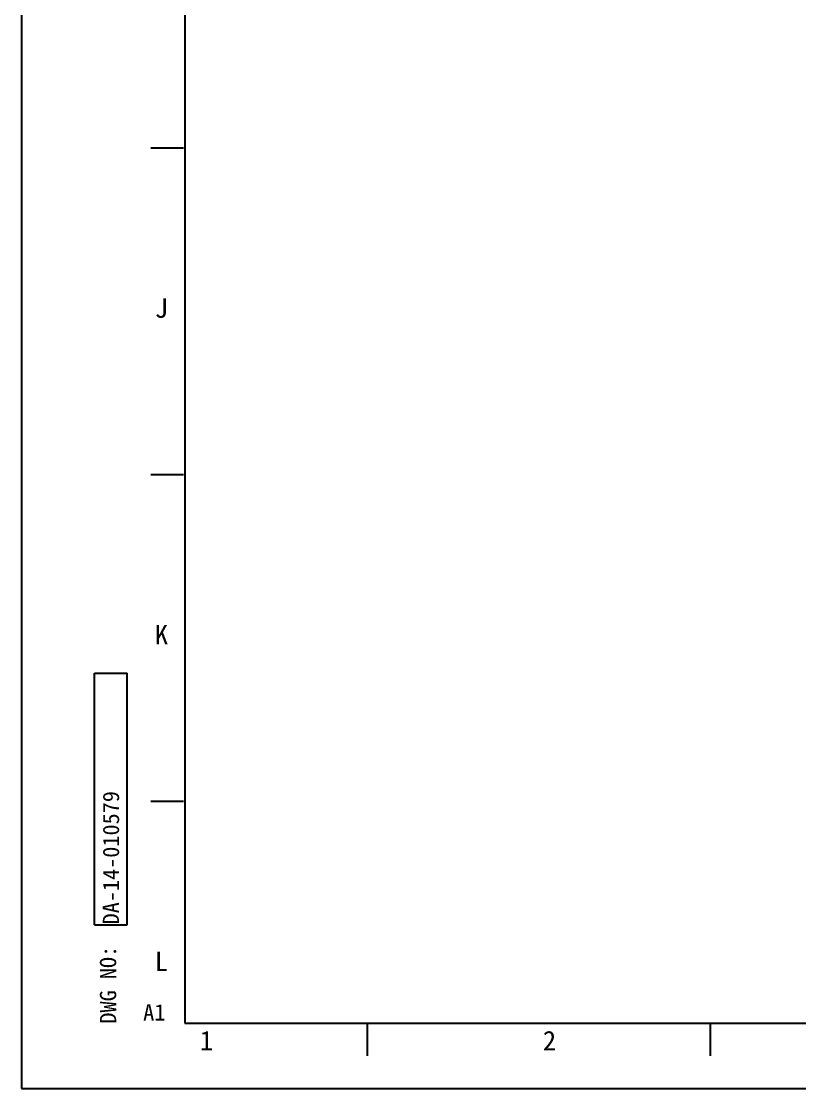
# Model space of a CAD drawing. Header units: millimetres. Extents: x 0 to 841, y 0 to 594.
# Drawn here: x 0 to 119.1, y 0 to 163.4 of the extents above; entities that cross this region are included whole.
import ezdxf

# ---------------------------------------------------------------- set-up
doc = ezdxf.new("R2010")
doc.units = ezdxf.units.MM
doc.header["$LTSCALE"] = 46.255
doc.layers.get('0').update_dxf_attribs({"linetype": 'CONTINUOUS'})
doc.layers.add('50_ALL_DETAILS', color=7, linetype='CONTINUOUS')
doc.styles.get("Standard").update_dxf_attribs({"font": 'simfang.ttf'})
doc.styles.add('TEXTSTYLE_2', font='simfang.ttf')
doc.styles.add('TEXTSTYLE_3', font='simfang.ttf')

msp = doc.modelspace()

# ---------------------------------------------------------------- linework, layer by layer
at = {"color": 7}
for p, q in [((0, 594), (0, 0)), ((25, 584), (25, 10)), ((19.834, 144), (24.834, 144)), ((19.834, 94), (24.834, 94)), ((11.214, 25.08), (11.214, 63.58)), ((11.214, 63.58), (16.214, 63.58)), ((16.214, 25.08), (16.214, 63.58)), ((19.834, 44), (24.834, 44)), ((11.214, 25.08), (16.214, 25.08)), ((25, 10), (831, 10)), ((53, 5), (53, 10)), ((105.5, 5), (105.5, 10)), ((0, 0), (841, 0))]:
    msp.add_line(p, q, dxfattribs=at)

# ---------------------------------------------------------------- texts
at = {"color": 3, "style": 'TEXTSTYLE_2'}
for s, p in [('J', (20.422, 117.993)), ('K', (20.422, 67.993)), ('L', (20.422, 17.993)), ('1', (27.319, 5.847)), ('2', (79.819, 5.847))]:
    msp.add_text(s, height=3, dxfattribs=at).set_placement(p)
at = {"color": 3, "style": 'TEXTSTYLE_3'}
msp.add_text('DWG NO:', height=2.5, rotation=90, dxfattribs=at).set_placement((14.523, 9.955))
at = {"color": 3}
msp.add_text('A1', height=2.5, dxfattribs=at).set_placement((18.649, 10.431))
at = {"layer": '50_ALL_DETAILS', "color": 7}
msp.add_text('DA-14-010579', height=2.5, rotation=90, dxfattribs=at).set_placement((14.964, 25.142))

doc.saveas('drawing.dxf')
